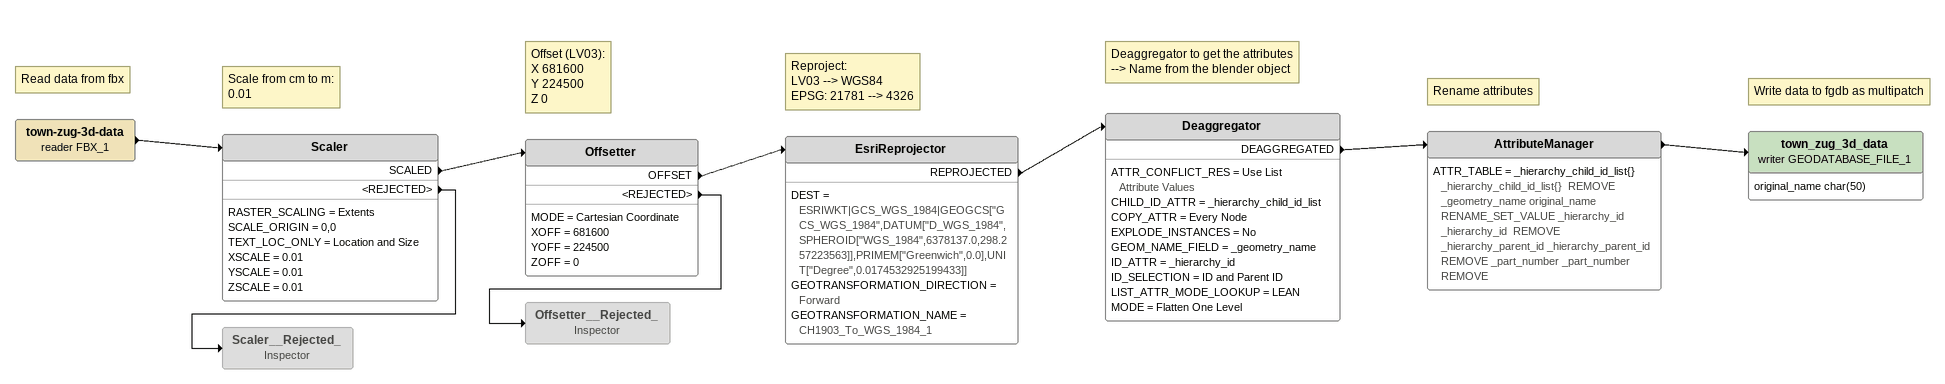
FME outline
Note: Read data from fbx
town-zug-3d-data (reader FBX_1)
    -> Scaler
Note: Scale from cm to m: / 0.01
Scaler
    RASTER_SCALING = Extents
    SCALE_ORIGIN = 0,0
    TEXT_LOC_ONLY = Location and Size
    XSCALE = 0.01
    YSCALE = 0.01
    ZSCALE = 0.01
    SCALED -> Offsetter
    <REJECTED> -> Scaler__Rejected_
Note: Offset (LV03): / X 681600 / Y 224500 / Z 0
Offsetter
    MODE = Cartesian Coordinate
    XOFF = 681600
    YOFF = 224500
    ZOFF = 0
    OFFSET -> EsriReprojector
    <REJECTED> -> Offsetter__Rejected_
Note: Reproject: / LV03 --> WGS84 / EPSG: 21781 --> 4326
EsriReprojector
    DEST = ESRIWKT|GCS_WGS_1984|GEOGCS["GCS_WGS_1984",DATUM["D_WGS_1984",SPHEROID["WGS_1984",6378137.0,298.257223563]],PRIMEM["Greenwich",0.0],UNIT["Degree",0.0174532925199433]]
    GEOTRANSFORMATION_DIRECTION = Forward
    GEOTRANSFORMATION_NAME = CH1903_To_WGS_1984_1
    REPROJECTED -> Deaggregator
Note: Deaggregator to get the attributes / --> Name from the blender object
Deaggregator
    ATTR_CONFLICT_RES = Use List Attribute Values
    CHILD_ID_ATTR = _hierarchy_child_id_list
    COPY_ATTR = Every Node
    EXPLODE_INSTANCES = No
    GEOM_NAME_FIELD = _geometry_name
    ID_ATTR = _hierarchy_id
    ID_SELECTION = ID and Parent ID
    LIST_ATTR_MODE_LOOKUP = LEAN
    MODE = Flatten One Level
    DEAGGREGATED -> AttributeManager
Note: Rename attributes
AttributeManager
    ATTR_TABLE = _hierarchy_child_id_list{} _hierarchy_child_id_list{}  REMOVE _geometry_name original_name  RENAME_SET_VALUE _hierarchy_id _hierarchy_id  REMOVE _hierarchy_parent_id _hierarchy_parent_id  REMOVE _part_number _part_number  REMOVE
    -> town_zug_3d_data (writer GEODATABASE_FILE_1)
Note: Write data to fgdb as multipatch
town_zug_3d_data (writer GEODATABASE_FILE_1)
    attributes: original_name char(50)
Offsetter__Rejected_: Inspector [off]
Scaler__Rejected_: Inspector [off]
